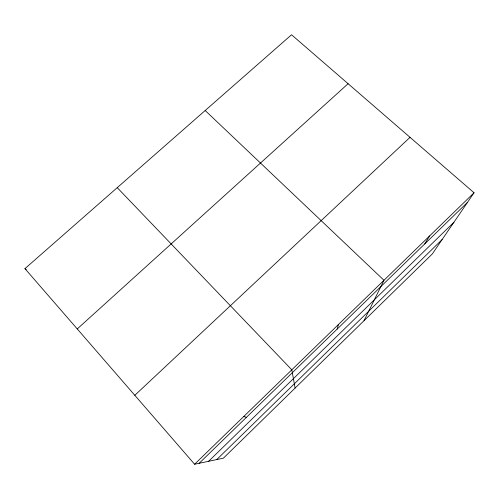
<?xml version="1.0" encoding="UTF-8"?>
<svg xmlns="http://www.w3.org/2000/svg" width="499" height="499" viewBox="0 0 499 499"><rect width="100%" height="100%" fill="white"/><g stroke="black" fill="none" stroke-linecap="round" stroke-linejoin="round"><path stroke-width="0.75" d="M337.143 329.109L338.49 324.456M364.027 320.695L383.968 280.276L205.176 110.522M424.736 243.924L429.602 235.94M474.05 192.757L432.296 253.954L223.402 458.169L194.61 464.245L24.95 268.624L291.547 34.755L474.05 192.757L194.61 464.245M216.734 459.573L442.108 239.57M199.176 463.284L467.538 202.295M208.619 461.288L453.934 222.236M134.817 395.308L410.035 137.337M77.258 328.941L348.102 83.713M243.861 416.391L246.35 417.401M24.95 268.624L26.266 269.435M117.24 187.661L291.803 369.815L295.102 388.072"/></g></svg>
